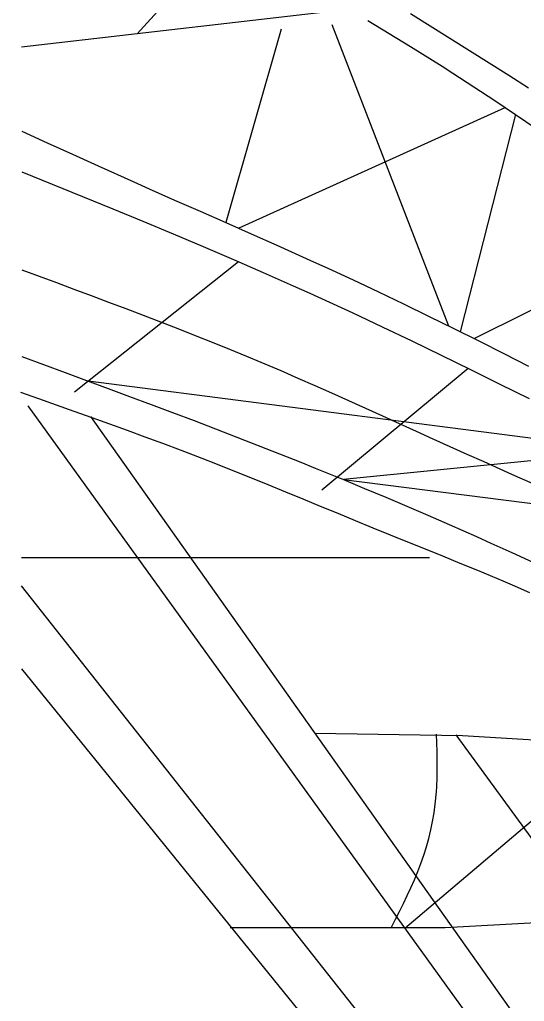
# Model space of a CAD drawing. Header units: millimetres. Extents: x 0 to 100, y 1 to 179.
# Drawn here: x -0.09 to 24.92, y 60.22 to 108.89 of the extents above; entities that cross this region are included whole.
import ezdxf

# ---------------------------------------------------------------- set-up
doc = ezdxf.new("R2010")
doc.units = ezdxf.units.MM
doc.layers.get('0').update_dxf_attribs({"color": 10})

msp = doc.modelspace()

# ---------------------------------------------------------------- linework, layer by layer
for points in [[(-0.094, 111.892), (38.961, 114.296), (40.117, 112.159), (0, 107.524)], [(9.572, 112.432), (5.736, 108.187)], [(19.274, 109.189), (20.253, 108.582), (21.23, 107.974), (22.206, 107.365), (23.18, 106.752), (24.152, 106.135), (25.12, 105.514)], [(15.381, 108.647), (21.158, 93.706)], [(17.161, 108.853), (18.221, 108.208), (19.278, 107.56), (20.849, 106.576), (21.376, 106.238), (22.415, 105.561), (23.448, 104.875), (24.476, 104.182), (25.502, 103.486)], [(12.863, 108.415), (10.12, 98.831)], [(10.754, 98.551), (23.962, 104.529)], [(24.476, 104.182), (21.742, 93.418)], [(0.015, 103.364), (1.274, 102.787), (2.533, 102.212), (3.793, 101.639), (5.564, 100.842), (6.32, 100.505), (7.586, 99.945), (8.853, 99.388), (10.12, 98.831), (11.387, 98.272), (12.652, 97.71), (14.474, 96.887), (15.174, 96.567), (16.429, 95.983), (17.681, 95.392), (18.93, 94.794), (20.175, 94.19), (21.418, 93.579), (22.658, 92.963), (23.895, 92.342), (25.13, 91.716)], [(0.017, 101.351), (1.518, 100.74), (3.019, 100.127), (4.519, 99.512), (6.017, 98.893), (7.513, 98.269), (9.006, 97.639), (10.496, 97.001), (11.982, 96.355), (13.463, 95.699), (14.292, 95.327), (16.411, 94.354), (17.877, 93.666), (19.339, 92.968), (20.798, 92.261), (22.252, 91.547), (23.704, 90.826), (25.153, 90.099)], [(22.429, 93.076), (33.006, 98.342)], [(2.617, 90.43), (10.75, 96.891)], [(0.008, 96.489), (0.87, 96.17), (1.732, 95.85), (2.593, 95.53), (3.454, 95.209), (4.314, 94.886), (5.174, 94.561), (6.032, 94.233), (6.889, 93.903), (7.745, 93.57), (8.6, 93.234), (9.453, 92.894), (10.304, 92.549), (11.153, 92.2), (11.853, 91.908), (12.844, 91.487), (13.687, 91.123), (14.528, 90.756), (15.368, 90.384), (16.206, 90.01), (17.044, 89.633), (17.881, 89.255), (18.717, 88.875), (19.553, 88.494), (20.389, 88.114), (21.226, 87.733), (22.063, 87.354), (22.901, 86.976), (24.091, 86.443), (24.58, 86.227), (25.422, 85.855)], [(0.022, 92.185), (1.089, 91.792), (2.156, 91.399), (3.223, 91.005), (4.289, 90.61), (5.355, 90.214), (6.42, 89.816), (7.485, 89.415), (8.548, 89.012), (9.61, 88.606), (10.671, 88.197), (11.731, 87.784), (12.788, 87.367), (13.845, 86.946), (14.551, 86.661), (15.951, 86.089), (17.001, 85.653), (18.05, 85.213), (19.096, 84.767), (20.141, 84.318), (21.183, 83.863), (22.551, 83.259), (23.262, 82.941), (24.298, 82.474), (25.333, 82.002)], [(14.883, 85.58), (22.138, 91.603)], [(3.304, 90.975), (30.21, 87.519), (15.951, 86.089), (38.061, 83.287), (26.109, 81.644), (44.96, 79.04), (34.442, 77.609), (50.214, 75.238), (41.529, 73.737), (55.138, 71.021), (46.761, 70.32), (57.77, 68.395), (50.536, 67.406), (60.125, 65.696), (53.387, 64.779), (61.906, 63.19), (55.569, 62.238), (63.398, 60.41)], [(-0.045, 90.419), (0.837, 90.108), (1.718, 89.797), (2.599, 89.485), (3.48, 89.171), (4.359, 88.855), (5.238, 88.537), (6.115, 88.215), (6.991, 87.889), (7.865, 87.559), (8.936, 87.148), (9.608, 86.885), (10.476, 86.54), (11.343, 86.192), (12.209, 85.84), (13.073, 85.486), (13.938, 85.13), (14.802, 84.773), (15.666, 84.417), (16.53, 84.062), (17.406, 83.703), (18.261, 83.356), (19.127, 83.006), (19.994, 82.656), (20.86, 82.305), (21.725, 81.952), (22.589, 81.596), (23.851, 81.067), (24.311, 80.87), (25.168, 80.498)], [(0.31, 89.751), (36.09, 40.136)], [(3.424, 89.222), (37.392, 41.21)], [(0.003, 82.219), (20.22, 82.219)], [(0, 76.706), (34.717, 33.87), (37.051, 33.87), (0, 80.82)], [(14.53, 73.524), (21.85, 73.405), (41.517, 72.219)], [(18.339, 63.902), (18.536, 64.29), (18.732, 64.68), (18.925, 65.07), (19.114, 65.462), (19.296, 65.856), (19.471, 66.253), (19.637, 66.653), (19.793, 67.056), (19.937, 67.464), (20.053, 67.828), (20.184, 68.295), (20.285, 68.717), (20.372, 69.143), (20.445, 69.571), (20.503, 70.002), (20.561, 70.616), (20.577, 70.867), (20.594, 71.301), (20.601, 71.734), (20.598, 72.167), (20.59, 72.601), (20.577, 73.035), (20.561, 73.469)], [(21.516, 73.437), (28.197, 64.302), (37.128, 72.459), (44.025, 65.184), (47.891, 67.796)], [(18.987, 63.854), (29.681, 72.908), (36.013, 64.751), (43.516, 70.873)], [(10.335, 63.886), (20.986, 63.886), (50.448, 65.504)]]:
    msp.add_lwpolyline(points)

doc.saveas('drawing.dxf')
